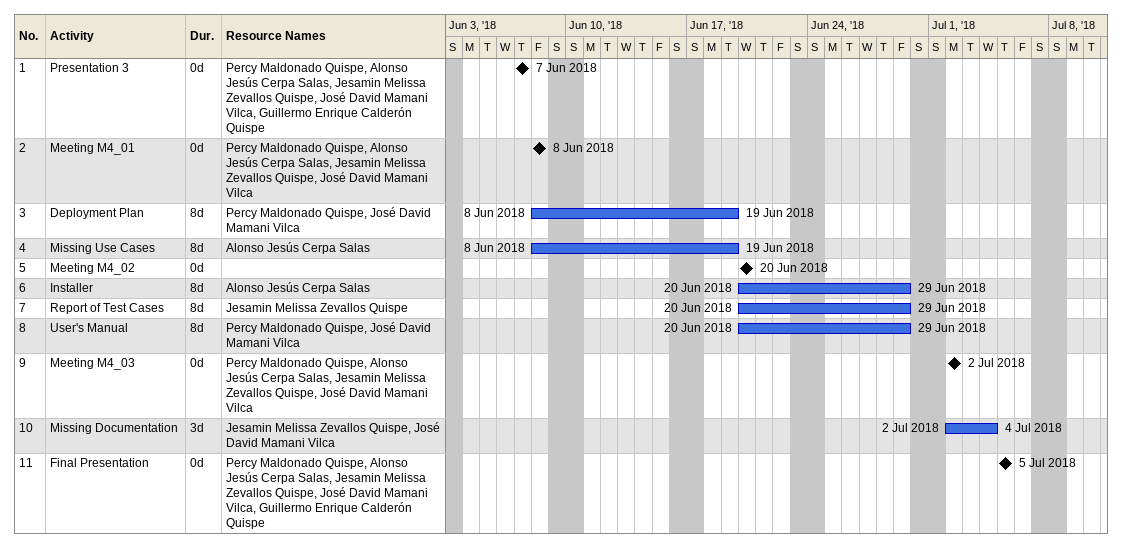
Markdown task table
| ID | Task | Duration | Start | Finish | Resources |
|---|---|---|---|---|---|
| 1 | Presentation 3 | 0d | 2018-06-07 | 2018-06-07 | Percy Maldonado Quispe, Alonso Jesús Cerpa Salas, Jesamin Melissa Zevallos Quispe, José David Mamani Vilca, Guillermo Enrique Calderón Quispe |
| 2 | Meeting M4_01 | 0d | 2018-06-08 | 2018-06-08 | Percy Maldonado Quispe, Alonso Jesús Cerpa Salas, Jesamin Melissa Zevallos Quispe, José David Mamani Vilca |
| 3 | Deployment Plan | 8d | 2018-06-08 | 2018-06-19 | Percy Maldonado Quispe, José David Mamani Vilca |
| 4 | Missing Use Cases | 8d | 2018-06-08 | 2018-06-19 | Alonso Jesús Cerpa Salas |
| 5 | Meeting M4_02 | 0d | 2018-06-20 | 2018-06-20 |  |
| 6 | Installer | 8d | 2018-06-20 | 2018-06-29 | Alonso Jesús Cerpa Salas |
| 7 | Report of Test Cases | 8d | 2018-06-20 | 2018-06-29 | Jesamin Melissa Zevallos Quispe |
| 8 | User's Manual | 8d | 2018-06-20 | 2018-06-29 | Percy Maldonado Quispe, José David Mamani Vilca |
| 9 | Meeting M4_03 | 0d | 2018-07-02 | 2018-07-02 | Percy Maldonado Quispe, Alonso Jesús Cerpa Salas, Jesamin Melissa Zevallos Quispe, José David Mamani Vilca |
| 10 | Missing Documentation | 3d | 2018-07-02 | 2018-07-04 | Jesamin Melissa Zevallos Quispe, José David Mamani Vilca |
| 11 | Final Presentation | 0d | 2018-07-05 | 2018-07-05 | Percy Maldonado Quispe, Alonso Jesús Cerpa Salas, Jesamin Melissa Zevallos Quispe, José David Mamani Vilca, Guillermo Enrique Calderón Quispe |
